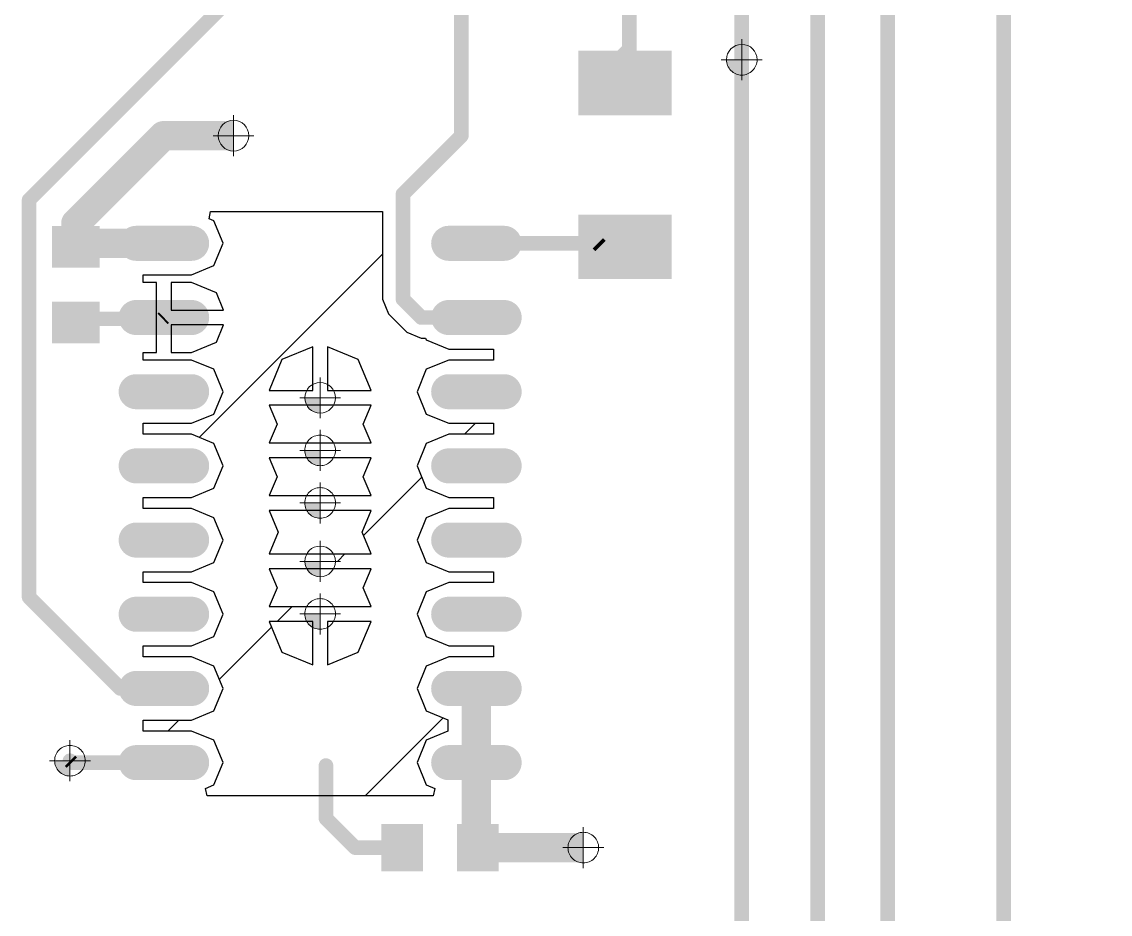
# Model space of a CAD drawing. Header units: millimetres. Extents: x 1557 to 2774, y 1107 to 1474.
# Drawn here: x 1669.25 to 1687.88, y 1346.94 to 1362.22 of the extents above; entities that cross this region are included whole.
import ezdxf

# ---------------------------------------------------------------- set-up
doc = ezdxf.new("R2010")
doc.units = ezdxf.units.MM
for name, color, linetype in [('PDF _Геометрия', 7, 'Continuous'), ('PDF _Сплошная заливка', 7, 'Continuous'), ('TopLayer', 1, 'Continuous')]:
    doc.layers.add(name, color=color, linetype=linetype)

msp = doc.modelspace()

# ---------------------------------------------------------------- hatches: boundary and pattern name
h = msp.add_hatch()
h.set_pattern_fill('ANSI31', color=256)
h.set_pattern_definition([(45, (43.5572, -8.7), (-2.245064, 2.245064), [])])
h.paths.add_polyline_path([(1705.697, 1410.452), (1705.697, 1410.898), (1705.643, 1410.898), (1705.643, 1411.165), (1706.697, 1411.165), (1706.697, 1411.419), (1705.643, 1411.419), (1705.643, 1411.686), (1705.697, 1411.686), (1705.697, 1412.06), (1705.572, 1412.143), (1705.047, 1411.926), (1704.435, 1412.179), (1704.366, 1412.346), (1704.241, 1412.346), (1704.114, 1412.042), (1704.269, 1411.669), (1703.669, 1411.669, -0.109718), (1703.697, 1411.542, -0.109718), (1703.669, 1411.415), (1704.269, 1411.415), (1704.051, 1410.888), (1703.524, 1410.67), (1703.524, 1411.27, -0.222109), (1703.27, 1411.27), (1703.27, 1410.67), (1702.897, 1410.824), (1702.524, 1410.67), (1702.524, 1411.27, -0.222109), (1702.27, 1411.27), (1702.27, 1410.67), (1701.897, 1410.824), (1701.524, 1410.67), (1701.524, 1411.27, -0.222109), (1701.27, 1411.27), (1701.27, 1410.67), (1700.743, 1410.888), (1700.525, 1411.415), (1701.125, 1411.415, -0.109718), (1701.097, 1411.542, -0.109718), (1701.125, 1411.669), (1700.525, 1411.669), (1700.68, 1412.042), (1700.525, 1412.415), (1701.125, 1412.415, -0.109718), (1701.097, 1412.542, -0.109718), (1701.125, 1412.669), (1700.525, 1412.669), (1700.639, 1412.944), (1700.625, 1412.966), (1700.484, 1412.952), (1700.309, 1412.529), (1699.697, 1412.276), (1699.301, 1412.44), (1699.151, 1412.44), (1699.151, 1412.419), (1698.097, 1412.419), (1698.097, 1412.165), (1699.151, 1412.165), (1699.151, 1411.898), (1699.097, 1411.898), (1699.097, 1410.952), (1699.097, 1409.952), (1699.097, 1409.452), (1698.125, 1409.452), (1698.097, 1409.44), (1697.897, 1409.44), (1697.897, 1408.042), (1699.295, 1408.042), (1699.295, 1408.242), (1699.307, 1408.27), (1699.307, 1409.242), (1705.487, 1409.242), (1705.487, 1408.27), (1705.499, 1408.242), (1705.499, 1408.042), (1706.897, 1408.042), (1706.897, 1409.44), (1706.697, 1409.44), (1706.669, 1409.452), (1705.697, 1409.452)])
h.paths.add_polyline_path([(1705.697, 1415.632), (1706.669, 1415.632), (1706.697, 1415.643), (1706.897, 1415.643), (1706.897, 1415.786), (1706.793, 1415.855), (1706.67, 1415.804), (1706.058, 1416.058), (1705.804, 1416.67), (1705.915, 1416.938), (1705.846, 1417.042), (1705.499, 1417.042), (1705.499, 1416.842), (1705.487, 1416.813), (1705.487, 1415.842), (1703.541, 1415.842), (1703.541, 1415.788), (1703.274, 1415.788), (1703.274, 1416.842), (1703.02, 1416.842), (1703.02, 1415.788), (1702.999, 1415.788), (1702.999, 1415.638), (1703.163, 1415.242), (1702.909, 1414.629), (1702.607, 1414.504), (1702.607, 1414.379), (1702.897, 1414.259), (1703.27, 1414.413), (1703.27, 1413.813, -0.222109), (1703.524, 1413.813), (1703.524, 1414.413), (1704.051, 1414.195), (1704.269, 1413.669), (1703.669, 1413.669, -0.109718), (1703.697, 1413.542, -0.109718), (1703.669, 1413.415), (1704.269, 1413.415), (1704.143, 1413.112), (1704.165, 1413.078), (1704.305, 1413.091), (1704.435, 1413.404), (1705.047, 1413.658), (1705.572, 1413.44), (1705.582, 1413.441), (1705.697, 1413.524), (1705.697, 1414.452)])
h.paths.add_polyline_path([(1701.431, 1415.242), (1701.637, 1415.738), (1701.567, 1415.842), (1699.307, 1415.842), (1699.307, 1416.813), (1699.295, 1416.842), (1699.295, 1417.042), (1697.897, 1417.042), (1697.897, 1415.643), (1698.097, 1415.643), (1698.125, 1415.632), (1699.097, 1415.632), (1699.097, 1414.452), (1699.097, 1413.872), (1699.201, 1413.802), (1699.697, 1414.008), (1700.309, 1413.754), (1700.367, 1413.614), (1700.503, 1413.614), (1700.743, 1414.195), (1701.27, 1414.413), (1701.27, 1413.813, -0.222109), (1701.524, 1413.813), (1701.524, 1414.413), (1701.897, 1414.259), (1702.087, 1414.338), (1702.087, 1414.463), (1701.685, 1414.629)])
h.paths.add_polyline_path([(1676.17, 1350.425), (1676.012, 1350.807), (1676.17, 1351.19), (1676.553, 1351.348), (1677.322, 1351.348), (1677.322, 1351.536), (1676.553, 1351.536), (1676.17, 1351.695), (1676.012, 1352.077), (1676.17, 1352.46), (1676.553, 1352.618), (1677.322, 1352.618), (1677.322, 1352.806), (1676.553, 1352.806), (1676.17, 1352.965), (1676.012, 1353.347), (1676.17, 1353.73), (1676.553, 1353.888), (1677.322, 1353.888), (1677.322, 1354.076), (1676.553, 1354.076), (1676.17, 1354.235), (1676.012, 1354.617), (1676.17, 1355), (1676.553, 1355.158), (1677.322, 1355.158), (1677.322, 1355.346), (1676.553, 1355.346), (1676.17, 1355.505), (1676.012, 1355.887), (1676.17, 1356.27), (1676.553, 1356.428), (1677.322, 1356.428), (1677.322, 1356.616), (1676.553, 1356.616), (1676.17, 1356.775), (1676.157, 1356.805), (1676.083, 1356.805), (1675.834, 1356.908), (1675.521, 1357.221), (1675.418, 1357.47), (1675.418, 1358.97), (1672.476, 1358.97), (1672.451, 1358.845), (1672.535, 1358.81), (1672.694, 1358.427), (1672.535, 1358.045), (1672.153, 1357.886), (1671.322, 1357.886), (1671.322, 1357.757), (1671.551, 1357.757), (1671.551, 1357.157), (1671.597, 1357.157, -0.169966), (1671.624, 1357.189, -0.766507), (1671.74, 1357.157), (1672.003, 1357.157, -0.257933), (1672.073, 1357.284), (1671.805, 1357.284), (1671.805, 1357.757), (1672.153, 1357.757), (1672.577, 1357.581), (1672.7, 1357.284), (1672.233, 1357.284, -0.257933), (1672.303, 1357.157, -0.257916), (1672.233, 1357.03), (1672.7, 1357.03), (1672.577, 1356.733), (1672.153, 1356.558), (1671.805, 1356.558), (1671.805, 1357.03), (1672.073, 1357.03, -0.257916), (1672.003, 1357.157), (1671.74, 1357.157, -0.267396), (1671.709, 1357.103, -0.766507), (1671.593, 1357.135), (1671.551, 1357.135), (1671.551, 1356.558), (1671.322, 1356.558), (1671.322, 1356.428), (1672.153, 1356.428), (1672.535, 1356.27), (1672.694, 1355.887), (1672.535, 1355.505), (1672.153, 1355.346), (1671.322, 1355.346), (1671.322, 1355.158), (1672.153, 1355.158), (1672.535, 1355), (1672.694, 1354.617), (1672.535, 1354.235), (1672.153, 1354.076), (1671.322, 1354.076), (1671.322, 1353.888), (1672.153, 1353.888), (1672.535, 1353.73), (1672.694, 1353.347), (1672.535, 1352.965), (1672.153, 1352.806), (1671.322, 1352.806), (1671.322, 1352.618), (1672.153, 1352.618), (1672.535, 1352.46), (1672.694, 1352.077), (1672.535, 1351.695), (1672.153, 1351.536), (1671.322, 1351.536), (1671.322, 1351.348), (1672.153, 1351.348), (1672.535, 1351.19), (1672.694, 1350.807), (1672.535, 1350.425), (1672.153, 1350.266), (1671.322, 1350.266), (1671.322, 1350.078), (1672.153, 1350.078), (1672.535, 1349.92), (1672.694, 1349.537), (1672.535, 1349.155), (1672.391, 1349.095), (1672.416, 1348.97), (1674.453, 1348.97), (1674.453, 1349.425, -0.414214), (1674.39, 1349.487, -1), (1674.515, 1349.487, -0.414214), (1674.453, 1349.425), (1674.453, 1348.97), (1676.289, 1348.97), (1676.314, 1349.095), (1676.17, 1349.155), (1676.012, 1349.537), (1676.17, 1349.92), (1676.541, 1350.073), (1676.541, 1350.271)])
h.paths.add_polyline_path([(1674.48, 1351.21), (1674.48, 1351.81, -0.222109), (1674.226, 1351.81), (1674.226, 1351.21), (1673.699, 1351.429), (1673.481, 1351.955), (1674.081, 1351.955, -0.109718), (1674.053, 1352.082, -0.109718), (1674.081, 1352.209), (1673.481, 1352.209), (1673.615, 1352.532), (1673.481, 1352.855), (1674.081, 1352.855, -0.109718), (1674.053, 1352.982, -0.109718), (1674.081, 1353.109), (1673.481, 1353.109), (1673.635, 1353.482), (1673.481, 1353.855), (1674.081, 1353.855, -0.109718), (1674.053, 1353.982, -0.109718), (1674.081, 1354.109), (1673.481, 1354.109), (1673.615, 1354.432), (1673.481, 1354.755), (1674.081, 1354.755, -0.109718), (1674.053, 1354.882, -0.109718), (1674.081, 1355.009), (1673.481, 1355.009), (1673.615, 1355.332), (1673.481, 1355.655), (1674.081, 1355.655, -0.109718), (1674.053, 1355.782, -0.109718), (1674.081, 1355.909), (1673.481, 1355.909), (1673.699, 1356.436), (1674.226, 1356.654), (1674.226, 1356.054, -0.222109), (1674.48, 1356.054), (1674.48, 1356.654), (1675.006, 1356.436), (1675.224, 1355.909), (1674.624, 1355.909, -0.109718), (1674.653, 1355.782, -0.109718), (1674.624, 1355.655), (1675.224, 1355.655), (1675.091, 1355.332), (1675.224, 1355.009), (1674.624, 1355.009, -0.109718), (1674.653, 1354.882, -0.109718), (1674.624, 1354.755), (1675.224, 1354.755), (1675.091, 1354.432), (1675.224, 1354.109), (1674.624, 1354.109, -0.109718), (1674.653, 1353.982, -0.109718), (1674.624, 1353.855), (1675.224, 1353.855), (1675.07, 1353.482), (1675.224, 1353.109), (1674.624, 1353.109, -0.109718), (1674.653, 1352.982, -0.109718), (1674.624, 1352.855), (1675.224, 1352.855), (1675.091, 1352.532), (1675.224, 1352.209), (1674.624, 1352.209, -0.109718), (1674.653, 1352.082, -0.109718), (1674.624, 1351.955), (1675.224, 1351.955), (1675.006, 1351.429)], flags=16)
h.paths.add_polyline_path([(1674.178, 1352.082, -1), (1674.528, 1352.082, -1)], flags=0)
h.paths.add_polyline_path([(1674.178, 1352.982, -1), (1674.528, 1352.982, -1)], flags=0)
h.paths.add_polyline_path([(1674.178, 1353.982, -1), (1674.528, 1353.982, -1)], flags=0)
h.paths.add_polyline_path([(1674.178, 1354.882, -1), (1674.528, 1354.882, -1)], flags=0)
h.paths.add_polyline_path([(1674.178, 1355.782, -1), (1674.528, 1355.782, -1)], flags=0)
at = {"layer": 'PDF _Сплошная заливка', "transparency": 33554559}
for points in [[(1681.308, 1361.57, 0.198988), (1681.384, 1361.384), (1681.384, 1361.384, 0.198988), (1681.57, 1361.307), (1681.57, 1361.307), (1681.57, 1361.307), (1681.57, 1361.57), (1681.57, 1361.57)], [(1672.607, 1360.27, 0.414259), (1672.87, 1360.007), (1672.87, 1360.007), (1672.87, 1360.007), (1672.87, 1360.27), (1672.87, 1360.27)], [(1674.09, 1355.782, 0.198848), (1674.167, 1355.597), (1674.167, 1355.597, 0.198848), (1674.353, 1355.52), (1674.353, 1355.52), (1674.353, 1355.52), (1674.353, 1355.782), (1674.353, 1355.782)], [(1674.09, 1354.882, 0.19888), (1674.167, 1354.697), (1674.167, 1354.697, 0.198969), (1674.353, 1354.62), (1674.353, 1354.62), (1674.353, 1354.62), (1674.353, 1354.882), (1674.353, 1354.882)], [(1674.09, 1353.982, 0.19888), (1674.167, 1353.797), (1674.167, 1353.797, 0.198956), (1674.353, 1353.72), (1674.353, 1353.72), (1674.353, 1353.72), (1674.353, 1353.982), (1674.353, 1353.982)], [(1674.09, 1352.982, 0.198848), (1674.167, 1352.797), (1674.167, 1352.797, 0.198848), (1674.353, 1352.72), (1674.353, 1352.72), (1674.353, 1352.72), (1674.353, 1352.982), (1674.353, 1352.982)], [(1674.09, 1352.082, 0.198898), (1674.167, 1351.897), (1674.167, 1351.897, 0.198848), (1674.353, 1351.82), (1674.353, 1351.82), (1674.353, 1351.82), (1674.353, 1352.082), (1674.353, 1352.082)], [(1669.807, 1349.57, 0.414259), (1670.07, 1349.307), (1670.07, 1349.307), (1670.07, 1349.307), (1670.07, 1349.57), (1670.07, 1349.57)], [(1678.595, 1348.082, 0.414186), (1678.858, 1347.82), (1678.858, 1347.82), (1678.858, 1347.82), (1678.858, 1348.082), (1678.858, 1348.082)]]:
    msp.add_hatch(color=7, dxfattribs=at).paths.add_polyline_path(points)

# ---------------------------------------------------------------- linework, layer by layer
at = {"layer": 'PDF _Геометрия', "lineweight": 9}
for points in [[(1681.57, 1361.22), (1681.57, 1361.92)], [(1681.92, 1361.57), (1681.22, 1361.57)], [(1672.87, 1359.92), (1672.87, 1360.62)], [(1673.22, 1360.27), (1672.52, 1360.27)], [(1674.353, 1355.432), (1674.353, 1356.132)], [(1674.703, 1355.782), (1674.003, 1355.782)], [(1674.353, 1354.532), (1674.353, 1355.232)], [(1674.703, 1354.882), (1674.003, 1354.882)], [(1674.353, 1353.632), (1674.353, 1354.332)], [(1674.703, 1353.982), (1674.003, 1353.982)], [(1674.353, 1352.632), (1674.353, 1353.332)], [(1674.703, 1352.982), (1674.003, 1352.982)], [(1674.353, 1351.732), (1674.353, 1352.432)], [(1674.703, 1352.082), (1674.003, 1352.082)], [(1670.07, 1349.22), (1670.07, 1349.92)], [(1670.42, 1349.57), (1669.72, 1349.57)], [(1678.858, 1347.732), (1678.858, 1348.432)], [(1679.208, 1348.082), (1678.508, 1348.082)]]:
    msp.add_lwpolyline(points, dxfattribs=at)
for points in [[(1681.833, 1361.57, 0.414036), (1681.57, 1361.833, 0.414036), (1681.308, 1361.57, 0.414315), (1681.57, 1361.307, 0.414315)], [(1673.132, 1360.27, 0.414036), (1672.87, 1360.533, 0.414036), (1672.607, 1360.27, 0.413811), (1672.87, 1360.007, 0.413811)], [(1674.615, 1355.782, 0.414036), (1674.353, 1356.045, 0.414036), (1674.09, 1355.782, 0.413811), (1674.353, 1355.52, 0.413811)], [(1674.615, 1354.882, 0.414315), (1674.353, 1355.145, 0.414315), (1674.09, 1354.882, 0.414315), (1674.353, 1354.62, 0.414315)], [(1674.615, 1353.982, 0.414315), (1674.353, 1354.245, 0.414315), (1674.09, 1353.982, 0.414315), (1674.353, 1353.72, 0.414315)], [(1674.615, 1352.982, 0.414036), (1674.353, 1353.245, 0.414036), (1674.09, 1352.982, 0.413811), (1674.353, 1352.72, 0.413811)], [(1674.615, 1352.082, 0.414315), (1674.353, 1352.345, 0.414315), (1674.09, 1352.082, 0.414315), (1674.353, 1351.82, 0.414315)], [(1670.332, 1349.57, 0.414315), (1670.07, 1349.832, 0.414315), (1669.807, 1349.57, 0.414315), (1670.07, 1349.307, 0.414315)], [(1679.12, 1348.082, 0.414315), (1678.858, 1348.345, 0.414315), (1678.595, 1348.082, 0.414315), (1678.858, 1347.82, 0.414315)]]:
    msp.add_lwpolyline(points, format="xyb", close=True, dxfattribs=at)
at = {"layer": 'TopLayer'}
for p, q in [((1672.451, 1358.845), (1672.476, 1358.97)), ((1672.476, 1358.97), (1675.418, 1358.97)), ((1675.418, 1358.97), (1675.418, 1357.47)), ((1672.535, 1358.81), (1672.451, 1358.845)), ((1672.694, 1358.427), (1672.535, 1358.81)), ((1672.535, 1358.045), (1672.694, 1358.427)), ((1672.153, 1357.886), (1672.535, 1358.045)), ((1671.322, 1357.757), (1671.322, 1357.886)), ((1671.322, 1357.886), (1672.153, 1357.886)), ((1671.551, 1357.757), (1671.322, 1357.757)), ((1671.551, 1357.157), (1671.551, 1357.757)), ((1672.153, 1357.757), (1671.805, 1357.757)), ((1671.805, 1357.757), (1671.805, 1357.284)), ((1672.577, 1357.581), (1672.153, 1357.757)), ((1672.7, 1357.284), (1672.577, 1357.581)), ((1675.418, 1357.47), (1675.521, 1357.221)), ((1671.805, 1357.284), (1672.7, 1357.284)), ((1675.521, 1357.221), (1675.834, 1356.908)), ((1671.551, 1356.558), (1671.551, 1357.157)), ((1672.7, 1357.03), (1671.805, 1357.03)), ((1671.805, 1357.03), (1671.805, 1356.558)), ((1672.577, 1356.733), (1672.7, 1357.03)), ((1675.834, 1356.908), (1676.083, 1356.805)), ((1672.153, 1356.558), (1672.577, 1356.733)), ((1676.083, 1356.805), (1676.157, 1356.805)), ((1676.157, 1356.805), (1676.17, 1356.775)), ((1676.17, 1356.775), (1676.553, 1356.616)), ((1671.322, 1356.428), (1671.322, 1356.558)), ((1671.322, 1356.558), (1671.551, 1356.558)), ((1671.805, 1356.558), (1672.153, 1356.558)), ((1674.226, 1356.654), (1673.699, 1356.436)), ((1674.226, 1355.909), (1674.226, 1356.654)), ((1675.006, 1356.436), (1674.48, 1356.654)), ((1674.48, 1356.654), (1674.48, 1355.909)), ((1676.553, 1356.616), (1677.322, 1356.616)), ((1677.322, 1356.616), (1677.322, 1356.428)), ((1672.153, 1356.428), (1671.322, 1356.428)), ((1672.535, 1356.27), (1672.153, 1356.428)), ((1673.699, 1356.436), (1673.481, 1355.909)), ((1675.224, 1355.909), (1675.006, 1356.436)), ((1676.553, 1356.428), (1676.17, 1356.27)), ((1677.322, 1356.428), (1676.553, 1356.428)), ((1672.694, 1355.887), (1672.535, 1356.27)), ((1676.17, 1356.27), (1676.012, 1355.887)), ((1673.481, 1355.909), (1674.226, 1355.909)), ((1674.48, 1355.909), (1675.224, 1355.909)), ((1672.535, 1355.505), (1672.694, 1355.887)), ((1676.012, 1355.887), (1676.17, 1355.505)), ((1675.224, 1355.655), (1673.481, 1355.655)), ((1673.481, 1355.655), (1673.615, 1355.332)), ((1675.091, 1355.332), (1675.224, 1355.655)), ((1672.153, 1355.346), (1672.535, 1355.505)), ((1676.17, 1355.505), (1676.553, 1355.346)), ((1671.322, 1355.158), (1671.322, 1355.346)), ((1671.322, 1355.346), (1672.153, 1355.346)), ((1673.615, 1355.332), (1673.481, 1355.009)), ((1675.224, 1355.009), (1675.091, 1355.332)), ((1676.553, 1355.346), (1677.322, 1355.346)), ((1677.322, 1355.346), (1677.322, 1355.158)), ((1672.153, 1355.158), (1671.322, 1355.158)), ((1672.535, 1355), (1672.153, 1355.158)), ((1672.694, 1354.617), (1672.535, 1355)), ((1673.481, 1355.009), (1675.224, 1355.009)), ((1676.17, 1355), (1676.012, 1354.617)), ((1676.553, 1355.158), (1676.17, 1355)), ((1677.322, 1355.158), (1676.553, 1355.158)), ((1672.535, 1354.235), (1672.694, 1354.617)), ((1675.224, 1354.755), (1673.481, 1354.755)), ((1673.481, 1354.755), (1673.615, 1354.432)), ((1675.091, 1354.432), (1675.224, 1354.755)), ((1676.012, 1354.617), (1676.17, 1354.235)), ((1673.615, 1354.432), (1673.481, 1354.109)), ((1675.224, 1354.109), (1675.091, 1354.432)), ((1672.153, 1354.076), (1672.535, 1354.235)), ((1676.17, 1354.235), (1676.553, 1354.076)), ((1671.322, 1353.888), (1671.322, 1354.076)), ((1671.322, 1354.076), (1672.153, 1354.076)), ((1673.481, 1354.109), (1675.224, 1354.109)), ((1676.553, 1354.076), (1677.322, 1354.076)), ((1677.322, 1354.076), (1677.322, 1353.888)), ((1672.153, 1353.888), (1671.322, 1353.888)), ((1672.535, 1353.73), (1672.153, 1353.888)), ((1676.553, 1353.888), (1676.17, 1353.73)), ((1677.322, 1353.888), (1676.553, 1353.888)), ((1672.694, 1353.347), (1672.535, 1353.73)), ((1675.224, 1353.855), (1673.481, 1353.855)), ((1673.481, 1353.855), (1673.635, 1353.482)), ((1675.07, 1353.482), (1675.224, 1353.855)), ((1676.17, 1353.73), (1676.012, 1353.347)), ((1672.535, 1352.965), (1672.694, 1353.347)), ((1673.635, 1353.482), (1673.481, 1353.109)), ((1675.224, 1353.109), (1675.07, 1353.482)), ((1676.012, 1353.347), (1676.17, 1352.965)), ((1672.153, 1352.806), (1672.535, 1352.965)), ((1673.481, 1353.109), (1675.224, 1353.109)), ((1676.17, 1352.965), (1676.553, 1352.806)), ((1671.322, 1352.618), (1671.322, 1352.806)), ((1671.322, 1352.806), (1672.153, 1352.806)), ((1675.224, 1352.855), (1673.481, 1352.855)), ((1673.481, 1352.855), (1673.615, 1352.532)), ((1675.091, 1352.532), (1675.224, 1352.855)), ((1676.553, 1352.806), (1677.322, 1352.806)), ((1677.322, 1352.806), (1677.322, 1352.618)), ((1672.153, 1352.618), (1671.322, 1352.618)), ((1672.535, 1352.46), (1672.153, 1352.618)), ((1676.553, 1352.618), (1676.17, 1352.46)), ((1677.322, 1352.618), (1676.553, 1352.618)), ((1672.694, 1352.077), (1672.535, 1352.46)), ((1673.615, 1352.532), (1673.481, 1352.209)), ((1675.224, 1352.209), (1675.091, 1352.532)), ((1676.17, 1352.46), (1676.012, 1352.077)), ((1673.481, 1352.209), (1675.224, 1352.209)), ((1672.535, 1351.695), (1672.694, 1352.077)), ((1676.012, 1352.077), (1676.17, 1351.695)), ((1674.226, 1351.955), (1673.481, 1351.955)), ((1673.481, 1351.955), (1673.699, 1351.429)), ((1674.226, 1351.21), (1674.226, 1351.955)), ((1675.224, 1351.955), (1674.48, 1351.955)), ((1674.48, 1351.955), (1674.48, 1351.21)), ((1675.006, 1351.429), (1675.224, 1351.955)), ((1672.153, 1351.536), (1672.535, 1351.695)), ((1676.17, 1351.695), (1676.553, 1351.536)), ((1671.322, 1351.348), (1671.322, 1351.536)), ((1671.322, 1351.536), (1672.153, 1351.536)), ((1676.553, 1351.536), (1677.322, 1351.536)), ((1677.322, 1351.536), (1677.322, 1351.348)), ((1672.153, 1351.348), (1671.322, 1351.348)), ((1672.535, 1351.19), (1672.153, 1351.348)), ((1673.699, 1351.429), (1674.226, 1351.21)), ((1674.48, 1351.21), (1675.006, 1351.429)), ((1676.553, 1351.348), (1676.17, 1351.19)), ((1677.322, 1351.348), (1676.553, 1351.348)), ((1672.694, 1350.807), (1672.535, 1351.19)), ((1676.17, 1351.19), (1676.012, 1350.807)), ((1672.535, 1350.425), (1672.694, 1350.807)), ((1676.012, 1350.807), (1676.17, 1350.425)), ((1672.153, 1350.266), (1672.535, 1350.425)), ((1676.17, 1350.425), (1676.541, 1350.271)), ((1671.322, 1350.078), (1671.322, 1350.266)), ((1671.322, 1350.266), (1672.153, 1350.266)), ((1676.541, 1350.271), (1676.541, 1350.073)), ((1672.153, 1350.078), (1671.322, 1350.078)), ((1672.535, 1349.92), (1672.153, 1350.078)), ((1676.541, 1350.073), (1676.17, 1349.92)), ((1672.694, 1349.537), (1672.535, 1349.92)), ((1676.17, 1349.92), (1676.012, 1349.537)), ((1672.535, 1349.155), (1672.694, 1349.537)), ((1676.012, 1349.537), (1676.17, 1349.155)), ((1672.391, 1349.095), (1672.535, 1349.155)), ((1672.416, 1348.97), (1672.391, 1349.095)), ((1676.17, 1349.155), (1676.314, 1349.095)), ((1676.314, 1349.095), (1676.289, 1348.97)), ((1676.289, 1348.97), (1672.416, 1348.97))]:
    msp.add_line(p, q, dxfattribs=at)
for points, const_width in [([(1681.57, 1361.57), (1681.57, 1372.87)], 0.25), ([(1679.645, 1361.748), (1679.645, 1370.145)], 0.25), ([(1676.77, 1360.27), (1676.77, 1368.67)], 0.25), ([(1684.07, 1342.87), (1684.07, 1368.17)], 0.25), ([(1686.055, 1335.544), (1686.055, 1364.555)], 0.25), ([(1682.87, 1340.77), (1682.87, 1363.87)], 0.25), ([(1669.37, 1359.17), (1673.27, 1363.07)], 0.25), ([(1679.07, 1361.173), (1679.645, 1361.748)], 0.25), ([(1681.57, 1339.07), (1681.57, 1361.57)], 0.25), ([(1670.17, 1358.77), (1671.67, 1360.27)], 0.5), ([(1671.67, 1360.27), (1672.87, 1360.27)], 0.5), ([(1675.77, 1359.27), (1676.77, 1360.27)], 0.25), ([(1669.37, 1352.37), (1669.37, 1359.17)], 0.25), ([(1675.77, 1357.47), (1675.77, 1359.27)], 0.25), ([(1670.17, 1358.365), (1670.17, 1358.77)], 0.5), ([(1672.153, 1358.427), (1671.203, 1358.427)], 0.6), ([(1677.503, 1358.427), (1676.553, 1358.427)], 0.6), ([(1670.17, 1358.365), (1670.232, 1358.427)], 0.5), ([(1670.232, 1358.427), (1671.678, 1358.427)], 0.5), ([(1677.028, 1358.427), (1679.105, 1358.427)], 0.25), ([(1679.105, 1358.427), (1679.15, 1358.382)], 0.25), ([(1675.77, 1357.47), (1676.083, 1357.157)], 0.25), ([(1672.153, 1357.157), (1671.203, 1357.157)], 0.6), ([(1677.503, 1357.157), (1676.553, 1357.157)], 0.6), ([(1670.17, 1357.135), (1671.655, 1357.135)], 0.25), ([(1671.655, 1357.135), (1671.678, 1357.157)], 0.25), ([(1676.083, 1357.157), (1677.028, 1357.157)], 0.25), ([(1672.153, 1355.887), (1671.203, 1355.887)], 0.6), ([(1677.503, 1355.887), (1676.553, 1355.887)], 0.6), ([(1672.153, 1354.617), (1671.203, 1354.617)], 0.6), ([(1677.503, 1354.617), (1676.553, 1354.617)], 0.6), ([(1672.153, 1353.347), (1671.203, 1353.347)], 0.6), ([(1677.503, 1353.347), (1676.553, 1353.347)], 0.6), ([(1669.37, 1352.37), (1670.933, 1350.807)], 0.25), ([(1672.153, 1352.077), (1671.203, 1352.077)], 0.6), ([(1677.503, 1352.077), (1676.553, 1352.077)], 0.6), ([(1672.153, 1350.807), (1671.203, 1350.807)], 0.6), ([(1677.503, 1350.807), (1676.553, 1350.807)], 0.6), ([(1670.933, 1350.807), (1671.678, 1350.807)], 0.25), ([(1677.028, 1349.537), (1677.028, 1350.807)], 0.5), ([(1672.153, 1349.537), (1671.203, 1349.537)], 0.6), ([(1677.503, 1349.537), (1676.553, 1349.537)], 0.6), ([(1677.028, 1348.107), (1677.028, 1349.537)], 0.5), ([(1670.07, 1349.57), (1670.103, 1349.537)], 0.25), ([(1670.103, 1349.537), (1671.678, 1349.537)], 0.25), ([(1674.453, 1348.582), (1674.453, 1349.487)], 0.25), ([(1674.453, 1348.582), (1674.953, 1348.082)], 0.25), ([(1677.028, 1348.107), (1677.053, 1348.082)], 0.5), ([(1677.053, 1348.082), (1678.858, 1348.082)], 0.5), ([(1674.953, 1348.082), (1675.757, 1348.082)], 0.25)]:
    msp.add_lwpolyline(points, dxfattribs=dict(at, const_width=const_width))
for points, const_width in [([(1679.583, 1361.748, 1), (1679.708, 1361.748, 1)], 0.125), ([(1679.583, 1361.748, 1), (1679.708, 1361.748, 1)], 0.125), ([(1681.508, 1361.57, 1), (1681.633, 1361.57, 1)], 0.125), ([(1681.508, 1361.57, 1), (1681.633, 1361.57, 1)], 0.125), ([(1679.008, 1361.173, 1), (1679.133, 1361.173, 1)], 0.125), ([(1671.545, 1360.27, 1), (1671.795, 1360.27, 1)], 0.25), ([(1671.545, 1360.27, 1), (1671.795, 1360.27, 1)], 0.25), ([(1676.708, 1360.27, 1), (1676.833, 1360.27, 1)], 0.125), ([(1676.708, 1360.27, 1), (1676.833, 1360.27, 1)], 0.125), ([(1669.308, 1359.17, 1), (1669.433, 1359.17, 1)], 0.125), ([(1669.308, 1359.17, 1), (1669.433, 1359.17, 1)], 0.125), ([(1675.708, 1359.27, 1), (1675.833, 1359.27, 1)], 0.125), ([(1675.708, 1359.27, 1), (1675.833, 1359.27, 1)], 0.125), ([(1670.045, 1358.77, 1), (1670.295, 1358.77, 1)], 0.25), ([(1670.045, 1358.77, 1), (1670.295, 1358.77, 1)], 0.25), ([(1671.053, 1358.427, 1), (1671.353, 1358.427, 1)], 0.3), ([(1672.003, 1358.427, 1), (1672.303, 1358.427, 1)], 0.3), ([(1676.403, 1358.427, 1), (1676.703, 1358.427, 1)], 0.3), ([(1677.353, 1358.427, 1), (1677.653, 1358.427, 1)], 0.3), ([(1670.045, 1358.365, 1), (1670.295, 1358.365, 1)], 0.25), ([(1670.045, 1358.365, 1), (1670.295, 1358.365, 1)], 0.25), ([(1670.107, 1358.427, 1), (1670.357, 1358.427, 1)], 0.25), ([(1670.107, 1358.427, 1), (1670.357, 1358.427, 1)], 0.25), ([(1671.553, 1358.427, 1), (1671.803, 1358.427, 1)], 0.25), ([(1676.965, 1358.427, 1), (1677.09, 1358.427, 1)], 0.125), ([(1679.042, 1358.427, 1), (1679.167, 1358.427, 1)], 0.125), ([(1679.042, 1358.427, 1), (1679.167, 1358.427, 1)], 0.125), ([(1679.087, 1358.382, 1), (1679.212, 1358.382, 1)], 0.125), ([(1675.708, 1357.47, 1), (1675.833, 1357.47, 1)], 0.125), ([(1675.708, 1357.47, 1), (1675.833, 1357.47, 1)], 0.125), ([(1671.053, 1357.157, 1), (1671.353, 1357.157, 1)], 0.3), ([(1672.003, 1357.157, 1), (1672.303, 1357.157, 1)], 0.3), ([(1676.403, 1357.157, 1), (1676.703, 1357.157, 1)], 0.3), ([(1677.353, 1357.157, 1), (1677.653, 1357.157, 1)], 0.3), ([(1670.108, 1357.135, 1), (1670.233, 1357.135, 1)], 0.125), ([(1671.593, 1357.135, 1), (1671.718, 1357.135, 1)], 0.125), ([(1671.593, 1357.135, 1), (1671.718, 1357.135, 1)], 0.125), ([(1671.615, 1357.157, 1), (1671.74, 1357.157, 1)], 0.125), ([(1676.02, 1357.157, 1), (1676.145, 1357.157, 1)], 0.125), ([(1676.02, 1357.157, 1), (1676.145, 1357.157, 1)], 0.125), ([(1676.965, 1357.157, 1), (1677.09, 1357.157, 1)], 0.125), ([(1671.053, 1355.887, 1), (1671.353, 1355.887, 1)], 0.3), ([(1672.003, 1355.887, 1), (1672.303, 1355.887, 1)], 0.3), ([(1676.403, 1355.887, 1), (1676.703, 1355.887, 1)], 0.3), ([(1677.353, 1355.887, 1), (1677.653, 1355.887, 1)], 0.3), ([(1671.053, 1354.617, 1), (1671.353, 1354.617, 1)], 0.3), ([(1672.003, 1354.617, 1), (1672.303, 1354.617, 1)], 0.3), ([(1676.403, 1354.617, 1), (1676.703, 1354.617, 1)], 0.3), ([(1677.353, 1354.617, 1), (1677.653, 1354.617, 1)], 0.3), ([(1671.053, 1353.347, 1), (1671.353, 1353.347, 1)], 0.3), ([(1672.003, 1353.347, 1), (1672.303, 1353.347, 1)], 0.3), ([(1676.403, 1353.347, 1), (1676.703, 1353.347, 1)], 0.3), ([(1677.353, 1353.347, 1), (1677.653, 1353.347, 1)], 0.3), ([(1669.308, 1352.37, 1), (1669.433, 1352.37, 1)], 0.125), ([(1669.308, 1352.37, 1), (1669.433, 1352.37, 1)], 0.125), ([(1671.053, 1352.077, 1), (1671.353, 1352.077, 1)], 0.3), ([(1672.003, 1352.077, 1), (1672.303, 1352.077, 1)], 0.3), ([(1676.403, 1352.077, 1), (1676.703, 1352.077, 1)], 0.3), ([(1677.353, 1352.077, 1), (1677.653, 1352.077, 1)], 0.3), ([(1671.053, 1350.807, 1), (1671.353, 1350.807, 1)], 0.3), ([(1672.003, 1350.807, 1), (1672.303, 1350.807, 1)], 0.3), ([(1676.403, 1350.807, 1), (1676.703, 1350.807, 1)], 0.3), ([(1677.353, 1350.807, 1), (1677.653, 1350.807, 1)], 0.3), ([(1670.87, 1350.807, 1), (1670.995, 1350.807, 1)], 0.125), ([(1670.87, 1350.807, 1), (1670.995, 1350.807, 1)], 0.125), ([(1671.615, 1350.807, 1), (1671.74, 1350.807, 1)], 0.125), ([(1676.903, 1350.807, 1), (1677.153, 1350.807, 1)], 0.25), ([(1671.053, 1349.537, 1), (1671.353, 1349.537, 1)], 0.3), ([(1672.003, 1349.537, 1), (1672.303, 1349.537, 1)], 0.3), ([(1676.403, 1349.537, 1), (1676.703, 1349.537, 1)], 0.3), ([(1676.903, 1349.537, 1), (1677.153, 1349.537, 1)], 0.25), ([(1676.903, 1349.537, 1), (1677.153, 1349.537, 1)], 0.25), ([(1677.353, 1349.537, 1), (1677.653, 1349.537, 1)], 0.3), ([(1670.008, 1349.57, 1), (1670.133, 1349.57, 1)], 0.125), ([(1670.04, 1349.537, 1), (1670.165, 1349.537, 1)], 0.125), ([(1670.04, 1349.537, 1), (1670.165, 1349.537, 1)], 0.125), ([(1671.615, 1349.537, 1), (1671.74, 1349.537, 1)], 0.125), ([(1674.39, 1349.487, 1), (1674.515, 1349.487, 1)], 0.125), ([(1674.39, 1348.582, 1), (1674.515, 1348.582, 1)], 0.125), ([(1674.39, 1348.582, 1), (1674.515, 1348.582, 1)], 0.125), ([(1676.903, 1348.107, 1), (1677.153, 1348.107, 1)], 0.25), ([(1676.903, 1348.107, 1), (1677.153, 1348.107, 1)], 0.25), ([(1676.928, 1348.082, 1), (1677.178, 1348.082, 1)], 0.25), ([(1676.928, 1348.082, 1), (1677.178, 1348.082, 1)], 0.25), ([(1674.89, 1348.082, 1), (1675.015, 1348.082, 1)], 0.125), ([(1674.89, 1348.082, 1), (1675.015, 1348.082, 1)], 0.125), ([(1675.695, 1348.082, 1), (1675.82, 1348.082, 1)], 0.125)]:
    msp.add_lwpolyline(points, format="xyb", close=True, dxfattribs=dict(at, const_width=const_width))
for points in [[(1680.37, 1360.62), (1680.37, 1361.726), (1678.77, 1360.62), (1678.77, 1361.726)], [(1680.37, 1357.814), (1680.37, 1358.92), (1678.77, 1357.814), (1678.77, 1358.92)], [(1670.576, 1358.01), (1670.576, 1358.721), (1669.764, 1358.01), (1669.764, 1358.721)], [(1670.576, 1356.714), (1670.576, 1357.426), (1669.764, 1356.714), (1669.764, 1357.426)], [(1675.402, 1347.676), (1676.113, 1347.676), (1675.402, 1348.489), (1676.113, 1348.489)], [(1676.697, 1347.676), (1677.408, 1347.676), (1676.697, 1348.489), (1677.408, 1348.489)]]:
    msp.add_solid(points, dxfattribs=at)

doc.saveas('drawing.dxf')
